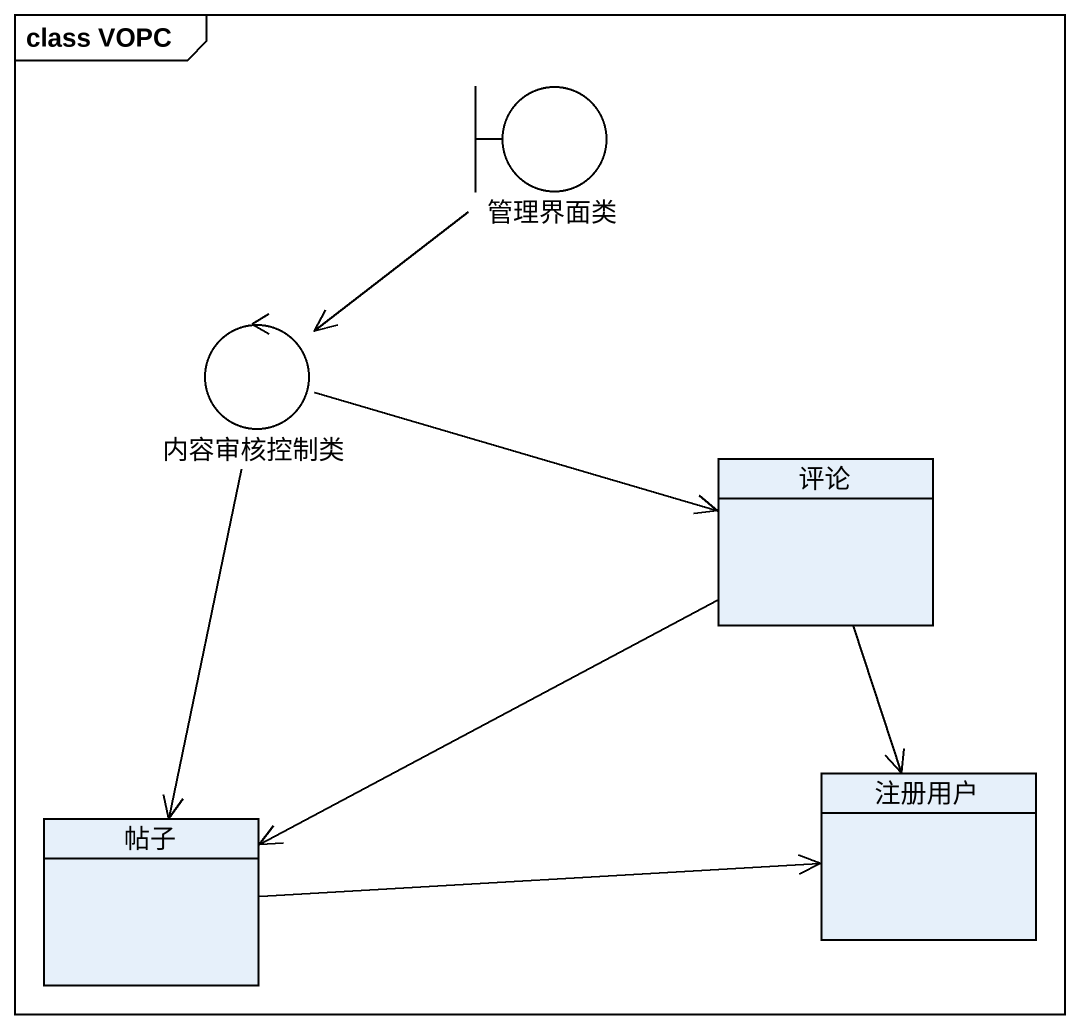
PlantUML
@startuml
mainframe class VOPC
allowmixing
hide circle
hide empty members
boundary 管理界面类
control 内容审核控制类
class 评论
class 注册用户
class 帖子
管理界面类 --> 内容审核控制类
内容审核控制类 -right-> 评论
内容审核控制类 --> 帖子
评论 --> 注册用户
评论 -left-> 帖子
帖子 -right-> 注册用户
@enduml
